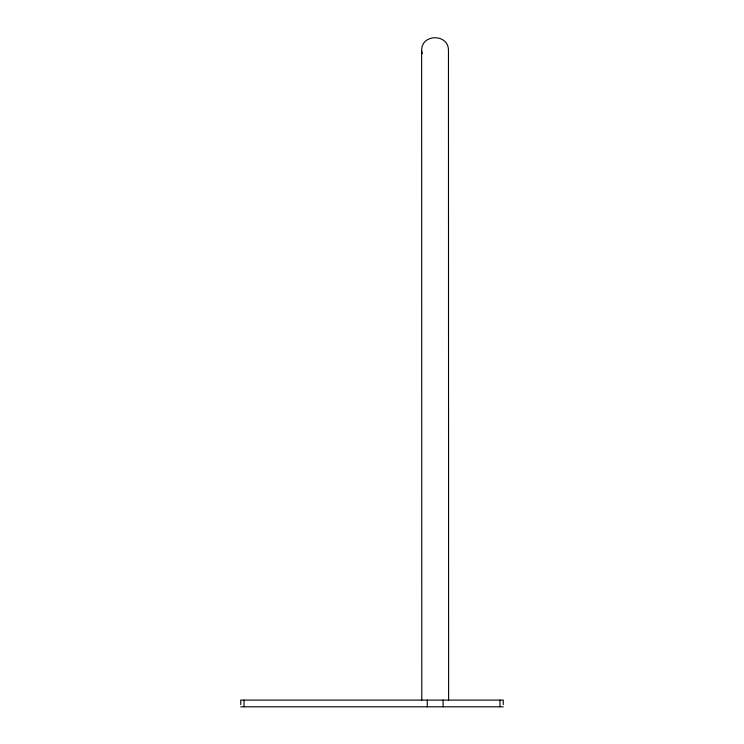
<?xml version="1.0" encoding="UTF-8"?>
<svg xmlns="http://www.w3.org/2000/svg" width="744" height="744" viewBox="0 0 744 744"><rect width="100%" height="100%" fill="white"/><g stroke="black" fill="none" stroke-linecap="round" stroke-linejoin="round"><path stroke-width="1.12" d="M421.792 700.095L421.643 50.611C421.243 33.461 448.865 33.461 448.455 50.611L448.613 700.095M240.74 706.8L503.26 706.8M421.643 50.611L422.211 53.568M503.26 704.568L503.26 700.095L240.74 700.095L240.74 704.568M499.987 700.095L499.987 706.8M443.108 700.095L443.108 706.8M427.307 700.095L427.307 706.8M244.013 700.095L244.013 706.8"/></g></svg>
